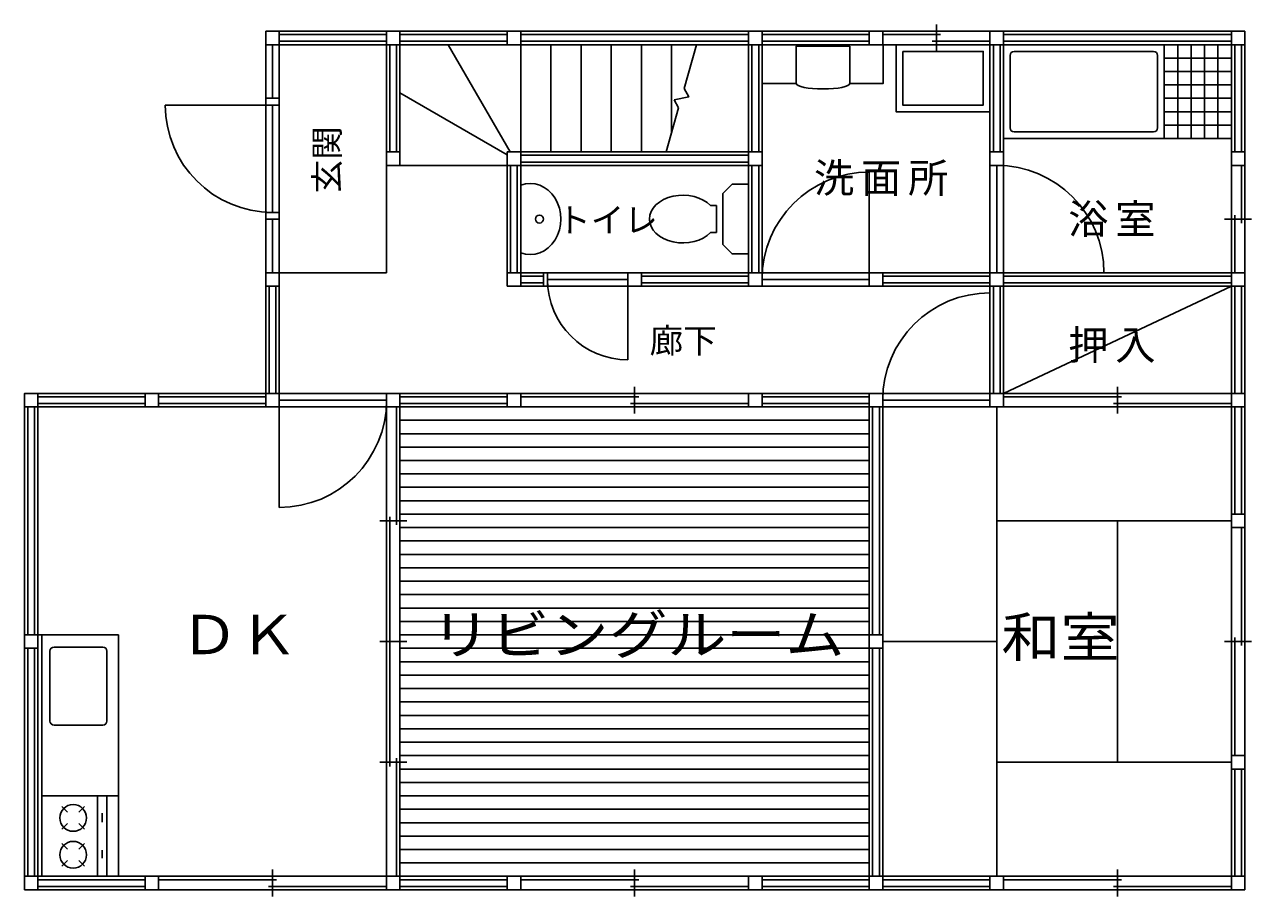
# Model space of a CAD drawing. Units: millimetres, scale not verified. Extents: x -5000 to 4150, y -6100 to 400.
import ezdxf
from ezdxf.enums import TextEntityAlignment as Align

# ---------------------------------------------------------------- set-up
doc = ezdxf.new("R2010")
doc.units = ezdxf.units.MM
doc.header["$LTSCALE"] = 100
doc.layers.add('0-0', color=7, linetype='Continuous')
doc.styles.add('ＭＳ ゴシック', font='')
doc.styles.get('ＭＳ ゴシック').set_extended_font_data('MS Gothic')

msp = doc.modelspace()

# ---------------------------------------------------------------- linework, layer by layer
at = {"layer": '0-0'}
for p, q in [((1800, 400), (1800, 200)), ((-3200, 350), (-3100, 350)), ((-3100, 350), (-3100, 250)), ((-2300, 350), (-3100, 350)), ((-2300, 325), (-3100, 325)), ((-3100, 275), (-2300, 275)), ((-1400, 350), (-2200, 350)), ((-1400, 325), (-2200, 325)), ((-2200, 275), (-1400, 275)), ((-1300, 350), (400, 350)), ((-1300, 325), (400, 325)), ((400, 275), (-1300, 275)), ((1300, 350), (500, 350)), ((1300, 325), (500, 325)), ((500, 275), (1300, 275)), ((2300, 350), (4000, 350)), ((2300, 325), (4000, 325)), ((4000, 275), (2300, 275)), ((-3100, 250), (-2300, 250)), ((-2300, 250), (-2300, -550)), ((-2200, 250), (-2300, 250)), ((-2275, 250), (-2275, -550)), ((-2225, -550), (-2225, 250)), ((-2200, -550), (-2200, 250)), ((-2200, 250), (-1400, 250)), ((400, 250), (-1300, 250)), ((400, 250), (400, -550)), ((425, 250), (425, -550)), ((475, -550), (475, 250)), ((500, -550), (500, 250)), ((500, 250), (1300, 250)), ((2200, 250), (2200, -550)), ((2225, 250), (2225, -550)), ((2275, -550), (2275, 250)), ((4000, 250), (2300, 250)), ((2300, -550), (2300, 250)), ((4000, 250), (4000, -550)), ((4025, 250), (4025, -550)), ((4075, -550), (4075, 250)), ((4100, -550), (4100, 250)), ((-156.2, -160.4), (-121.8, -222.1)), ((-1300, -550), (400, -550)), ((-1300, -575), (400, -575)), ((400, -625), (-1300, -625)), ((-1400, -650), (-1400, -1450)), ((-1375, -650), (-1375, -1450)), ((-1325, -1450), (-1325, -650)), ((400, -650), (-1300, -650)), ((-1300, -1450), (-1300, -650)), ((400, -650), (400, -1450)), ((425, -650), (425, -1450)), ((475, -1450), (475, -650)), ((500, -1450), (500, -650)), ((3950, -1050), (4150, -1050)), ((-3200, -1450), (-3100, -1450)), ((-3100, -1450), (-3100, -1550)), ((-1130, -1550), (-1130, -1450)), ((-1100, -1550), (-1100, -1450)), ((400, -1450), (-400, -1450)), ((2200, -1450), (1400, -1450)), ((2300, -1450), (4000, -1450)), ((-3200, -1550), (-3200, -2350)), ((-3175, -1550), (-3175, -2350)), ((-3125, -2350), (-3125, -1550)), ((-3100, -2350), (-3100, -1550)), ((-1130, -1475), (-1300, -1475)), ((-1130, -1525), (-1300, -1525)), ((400, -1475), (-400, -1475)), ((-400, -1525), (400, -1525)), ((-400, -1550), (400, -1550)), ((2200, -1475), (1400, -1475)), ((1400, -1525), (2200, -1525)), ((1400, -1550), (2200, -1550)), ((2200, -1550), (2200, -2350)), ((2225, -1550), (2225, -2350)), ((2275, -2350), (2275, -1550)), ((2300, -1475), (4000, -1475)), ((4000, -1525), (2300, -1525)), ((4000, -1550), (2300, -1550)), ((2300, -2350), (2300, -1550)), ((4000, -1550), (4000, -2350)), ((4025, -1550), (4025, -2350)), ((4075, -2350), (4075, -1550)), ((4100, -2350), (4100, -1550)), ((-4100, -2350), (-4900, -2350)), ((-4100, -2375), (-4900, -2375)), ((-3200, -2350), (-4000, -2350)), ((-3200, -2375), (-4000, -2375)), ((-1400, -2350), (-2200, -2350)), ((-1400, -2375), (-2200, -2375)), ((-450, -2300), (-450, -2500)), ((1300, -2350), (500, -2350)), ((1300, -2375), (500, -2375)), ((3150, -2300), (3150, -2500)), ((-5000, -4150), (-5000, -2450)), ((-4975, -4150), (-4975, -2450)), ((-4925, -2450), (-4925, -4150)), ((-4900, -2425), (-4100, -2425)), ((-4900, -2450), (-4100, -2450)), ((-4900, -2450), (-4900, -4150)), ((-4000, -2425), (-3200, -2425)), ((-4000, -2450), (-3200, -2450)), ((-2200, -2425), (-1400, -2425)), ((-2200, -2450), (-1400, -2450)), ((500, -2425), (1300, -2425)), ((500, -2450), (1300, -2450)), ((1300, -4150), (1300, -2450)), ((1325, -4150), (1325, -2450)), ((1375, -2450), (1375, -4150)), ((1400, -2450), (1400, -4150)), ((4000, -2450), (4000, -3250)), ((4025, -2450), (4025, -3250)), ((4075, -3250), (4075, -2450)), ((4100, -3250), (4100, -2450)), ((-2350, -3300), (-2150, -3300)), ((-2350, -4200), (-2150, -4200)), ((3950, -4200), (4150, -4200)), ((-5000, -5950), (-5000, -4250)), ((-4975, -5950), (-4975, -4250)), ((-4925, -4250), (-4925, -5950)), ((-4900, -4250), (-4900, -5950)), ((1300, -5950), (1300, -4250)), ((1325, -5950), (1325, -4250)), ((1375, -4250), (1375, -5950)), ((1400, -4250), (1400, -5950)), ((-2350, -5100), (-2150, -5100)), ((4000, -5150), (4000, -5950)), ((4025, -5150), (4025, -5950)), ((4075, -5950), (4075, -5150)), ((4100, -5950), (4100, -5150)), ((-3150, -5900), (-3150, -6100)), ((-450, -5900), (-450, -6100)), ((3150, -5900), (3150, -6100)), ((-4100, -5950), (-4900, -5950)), ((-4100, -5975), (-4900, -5975)), ((-4900, -6025), (-4100, -6025)), ((-1400, -5950), (-2200, -5950)), ((-1400, -5975), (-2200, -5975)), ((-2200, -6025), (-1400, -6025)), ((1300, -5950), (500, -5950)), ((1300, -5975), (500, -5975)), ((500, -6025), (1300, -6025)), ((2200, -5950), (1400, -5950)), ((2200, -5975), (1400, -5975)), ((1400, -6025), (2200, -6025)), ((-4900, -6050), (-4100, -6050)), ((-2200, -6050), (-1400, -6050)), ((500, -6050), (1300, -6050)), ((1400, -6050), (2200, -6050))]:
    msp.add_line(p, q, dxfattribs=at)
at = {"layer": '0-0', "color": 4}
for p, q in [((1400, 350), (2200, 350)), ((-3200, -1450), (-3200, 250)), ((-3100, -1450), (-3100, 250)), ((-1378.9, -550), (-1840.7, 250)), ((-1300, -550), (-1300, 250)), ((-1075, -550), (-1075, 250)), ((-850, -550), (-850, 250)), ((-625, -550), (-625, 250)), ((-400, -550), (-400, 250)), ((-175, -409.7), (-175, 250)), ((12.2, 250), (-80.8, -77.8)), ((1154.8, -40), (1154.8, 240)), ((1400, 250), (2200, 250)), ((1500, 250), (2200, 250)), ((2200, 250), (2200, -250)), ((2380, 200), (3420, 200)), ((3600, 250), (3600, -450)), ((3700, 250), (3700, -450)), ((3800, 250), (3800, -450)), ((3900, 250), (3900, -450)), ((2350, 170), (2350, -370)), ((3450, 170), (3450, -370)), ((3500, 150), (4000, 150)), ((3500, 50), (4000, 50)), ((754.8, -40), (500, -40)), ((3500, -50), (4000, -50)), ((-1400, -571.1), (-2200, -109.3)), ((3500, -150), (4000, -150)), ((-3200, -200), (-3950, -200)), ((-121.8, -222.1), (-214.8, -550)), ((3500, -250), (4000, -250)), ((3500, -350), (4000, -350)), ((3420, -400), (2380, -400)), ((3500, -450), (4000, -450)), ((-2300, -650), (-2300, -1450)), ((-2200, -650), (-1400, -650)), ((1300, -1450), (1300, -700)), ((2200, -650), (2200, -1450)), ((2300, -650), (2300, -1450)), ((4000, -1450), (4000, -650)), ((4100, -1450), (4100, -650)), ((277, -790), (400, -790)), ((400, -790), (400, -1310)), ((116.9, -950), (160, -950)), ((160, -950), (160, -1150)), ((116.9, -1150), (160, -1150)), ((-3100, -1450), (-2300, -1450)), ((-1100, -1450), (-500, -1450)), ((500, -1450), (1300, -1450)), ((2300, -1450), (3050, -1450)), ((-500, -1550), (-1100, -1550)), ((-500, -1500), (-500, -2100)), ((500, -1550), (1300, -1550)), ((2300, -2350), (4000, -1550)), ((2200, -2350), (2200, -1600)), ((-2300, -2350), (-3100, -2350)), ((-1300, -2350), (400, -2350)), ((1400, -2350), (2200, -2350)), ((2300, -2350), (4000, -2350)), ((-2300, -2450), (-3100, -2450)), ((-3100, -2450), (-3100, -3200)), ((-2300, -5950), (-2300, -2450)), ((-2200, -2450), (-2200, -5950)), ((-1300, -2450), (400, -2450)), ((1400, -2450), (2200, -2450)), ((2250, -5950), (2250, -2450)), ((2300, -2450), (4000, -2450)), ((1300, -2550), (-2200, -2550)), ((1300, -2650), (-2200, -2650)), ((1300, -2750), (-2200, -2750)), ((1300, -2850), (-2200, -2850)), ((1300, -2950), (-2200, -2950)), ((1300, -3050), (-2200, -3050)), ((1300, -3150), (-2200, -3150)), ((1300, -3250), (-2200, -3250)), ((1300, -3350), (-2200, -3350)), ((2250, -3300), (4000, -3300)), ((3150, -5100), (3150, -3300)), ((4000, -5050), (4000, -3350)), ((4100, -5050), (4100, -3350)), ((1300, -3450), (-2200, -3450)), ((1300, -3550), (-2200, -3550)), ((1300, -3650), (-2200, -3650)), ((1300, -3750), (-2200, -3750)), ((1300, -3850), (-2200, -3850)), ((1300, -3950), (-2200, -3950)), ((1300, -4050), (-2200, -4050)), ((-4300, -4150), (-4900, -4150)), ((-4870, -5950), (-4870, -4150)), ((-4300, -5950), (-4300, -4150)), ((1300, -4150), (-2200, -4150)), ((1400, -4200), (2250, -4200)), ((-4810.2, -4792.7), (-4810.2, -4271.1)), ((-4415.7, -4241.1), (-4780.2, -4241.1)), ((-4385.7, -4271.1), (-4385.7, -4792.7)), ((1300, -4250), (-2200, -4250)), ((1300, -4350), (-2200, -4350)), ((1300, -4450), (-2200, -4450)), ((1300, -4550), (-2200, -4550)), ((1300, -4650), (-2200, -4650)), ((1300, -4750), (-2200, -4750)), ((-4415.7, -4822.7), (-4780.2, -4822.7)), ((1300, -4850), (-2200, -4850)), ((1300, -4950), (-2200, -4950)), ((1300, -5050), (-2200, -5050)), ((2250, -5100), (4000, -5100)), ((1300, -5150), (-2200, -5150)), ((1300, -5250), (-2200, -5250)), ((-4300, -5350), (-4870, -5350)), ((-4456.5, -5950), (-4456.5, -5350)), ((-4385.7, -5950), (-4385.7, -5350)), ((1300, -5350), (-2200, -5350)), ((-4722.1, -5429.6), (-4679.7, -5472)), ((-4594.8, -5472), (-4552.4, -5429.6)), ((-4421.6, -5480), (-4421.6, -5545.9)), ((1300, -5450), (-2200, -5450)), ((-4722.1, -5599.3), (-4679.7, -5556.9)), ((-4594.8, -5556.9), (-4552.4, -5599.3)), ((1300, -5550), (-2200, -5550)), ((1300, -5650), (-2200, -5650)), ((-4722.1, -5704.7), (-4679.7, -5747.1)), ((-4552.4, -5704.7), (-4594.8, -5747.1)), ((-4421.6, -5755.6), (-4421.6, -5815.6)), ((1300, -5750), (-2200, -5750)), ((-4679.7, -5832), (-4722.1, -5874.4)), ((-4594.8, -5832), (-4552.4, -5874.4)), ((1300, -5850), (-2200, -5850)), ((-4000, -5950), (-2300, -5950)), ((-1300, -5950), (400, -5950)), ((2300, -5950), (4000, -5950)), ((-4000, -6050), (-2300, -6050)), ((-1300, -6050), (400, -6050)), ((2300, -6050), (4000, -6050))]:
    msp.add_line(p, q, dxfattribs=at)
at = {"layer": '0-0', "color": 2}
for p, q in [((1400, 325), (1830, 325)), ((1770, 275), (2200, 275)), ((-3150, -150), (-3150, 250)), ((-3150, -1000), (-3150, -200)), ((-3150, -1000), (-3150, -200)), ((2250, -650), (2250, -1450)), ((4075, -1080), (4075, -650)), ((-3150, -1450), (-3150, -1050)), ((-3150, -1450), (-3150, -1050)), ((4025, -1450), (4025, -1020)), ((-500, -1500), (-1100, -1500)), ((500, -1500), (1300, -1500)), ((-1300, -2375), (-420, -2375)), ((2300, -2375), (3180, -2375)), ((-2300, -2400), (-3100, -2400)), ((-2225, -2450), (-2225, -3330)), ((-480, -2425), (400, -2425)), ((1400, -2400), (2200, -2400)), ((3120, -2425), (4000, -2425)), ((4075, -4230), (4075, -3350)), ((4025, -5050), (4025, -4170)), ((-2225, -5070), (-2225, -5950)), ((-4000, -5975), (-3120, -5975)), ((-3180, -6025), (-2300, -6025)), ((-1300, -5975), (-420, -5975)), ((-480, -6025), (400, -6025)), ((2300, -5975), (3180, -5975)), ((3120, -6025), (4000, -6025))]:
    msp.add_line(p, q, dxfattribs=at)
at = {"layer": '0-0', "color": 3}
msp.add_line((-1300, -1302.4), (-1300, -797.6), dxfattribs=at)
at = {"layer": '0-0'}
for points in [[(-3100, 250), (-3200, 250), (-3200, 350)], [(-2300, 250), (-2300, 350), (-2200, 350), (-2200, 250)], [(-3100, -1550), (-3200, -1550), (-3200, -1450)], [(-1100, -1450), (-1130, -1450), (-1300, -1450)], [(-1100, -1550), (-1130, -1550), (-1300, -1550)]]:
    msp.add_lwpolyline(points, dxfattribs=at)
for points in [[(-3200, 250), (-3200, 350), (-3100, 350), (-3100, 250)], [(-2300, 250), (-2300, 350), (-2200, 350), (-2200, 250)], [(-2300, 250), (-2300, 350), (-2200, 350), (-2200, 250)], [(-1400, 250), (-1400, 350), (-1300, 350), (-1300, 250)], [(-1400, 250), (-1400, 350), (-1300, 350), (-1300, 250)], [(400, 250), (400, 350), (500, 350), (500, 250)], [(500, 250), (400, 250), (400, 350), (500, 350)], [(400, 250), (400, 350), (500, 350), (500, 250)], [(1300, 250), (1300, 350), (1400, 350), (1400, 250)], [(1300, 350), (1300, 250), (1400, 250), (1400, 350)], [(2200, 250), (2200, 350), (2300, 350), (2300, 250)], [(2300, 250), (2200, 250), (2200, 350), (2300, 350)], [(2200, 350), (2200, 250), (2300, 250), (2300, 350)], [(4000, 250), (4000, 350), (4100, 350), (4100, 250)], [(4100, 250), (4000, 250), (4000, 350), (4100, 350)], [(-3200, -200), (-3100, -200), (-3100, -150), (-3200, -150)], [(-2200, -650), (-2300, -650), (-2300, -550), (-2200, -550)], [(-1400, -650), (-1400, -550), (-1300, -550), (-1300, -650)], [(-1300, -650), (-1400, -650), (-1400, -550), (-1300, -550)], [(400, -650), (400, -550), (500, -550), (500, -650)], [(500, -650), (400, -650), (400, -550), (500, -550)], [(500, -650), (400, -650), (400, -550), (500, -550)], [(2300, -650), (2200, -650), (2200, -550), (2300, -550)], [(2200, -550), (2300, -550), (2300, -650), (2200, -650)], [(4100, -650), (4000, -650), (4000, -550), (4100, -550)], [(4000, -650), (4100, -650), (4100, -550), (4000, -550)], [(-3200, -1050), (-3100, -1050), (-3100, -1000), (-3200, -1000)], [(-3100, -1550), (-3200, -1550), (-3200, -1450), (-3100, -1450)], [(-1300, -1550), (-1400, -1550), (-1400, -1450), (-1300, -1450)], [(-1300, -1450), (-1300, -1550), (-1400, -1550), (-1400, -1450)], [(-500, -1550), (-500, -1450), (-400, -1450), (-400, -1550)], [(-400, -1450), (-400, -1550), (-500, -1550), (-500, -1450)], [(500, -1550), (400, -1550), (400, -1450), (500, -1450)], [(400, -1550), (400, -1450), (500, -1450), (500, -1550)], [(400, -1550), (400, -1450), (500, -1450), (500, -1550)], [(1300, -1550), (1300, -1450), (1400, -1450), (1400, -1550)], [(1300, -1550), (1300, -1450), (1400, -1450), (1400, -1550)], [(2200, -1550), (2200, -1450), (2300, -1450), (2300, -1550)], [(2300, -1550), (2200, -1550), (2200, -1450), (2300, -1450)], [(2200, -1550), (2200, -1450), (2300, -1450), (2300, -1550)], [(2200, -1450), (2300, -1450), (2300, -1550), (2200, -1550)], [(4000, -1550), (4000, -1450), (4100, -1450), (4100, -1550)], [(4100, -1550), (4000, -1550), (4000, -1450), (4100, -1450)], [(4000, -1550), (4100, -1550), (4100, -1450), (4000, -1450)], [(-5000, -2450), (-5000, -2350), (-4900, -2350), (-4900, -2450)], [(-4900, -2450), (-5000, -2450), (-5000, -2350), (-4900, -2350)], [(-4100, -2450), (-4100, -2350), (-4000, -2350), (-4000, -2450)], [(-4100, -2450), (-4100, -2350), (-4000, -2350), (-4000, -2450)], [(-3200, -2450), (-3200, -2350), (-3100, -2350), (-3100, -2450)], [(-3100, -2450), (-3200, -2450), (-3200, -2350), (-3100, -2350)], [(-3100, -2350), (-3100, -2450), (-3200, -2450), (-3200, -2350)], [(-2300, -2450), (-2300, -2350), (-2200, -2350), (-2200, -2450)], [(-2200, -2450), (-2300, -2450), (-2300, -2350), (-2200, -2350)], [(-2200, -2350), (-2200, -2450), (-2300, -2450), (-2300, -2350)], [(-1400, -2450), (-1400, -2350), (-1300, -2350), (-1300, -2450)], [(-1400, -2450), (-1400, -2350), (-1300, -2350), (-1300, -2450)], [(400, -2450), (400, -2350), (500, -2350), (500, -2450)], [(400, -2450), (400, -2350), (500, -2350), (500, -2450)], [(1400, -2450), (1300, -2450), (1300, -2350), (1400, -2350)], [(1300, -2450), (1300, -2350), (1400, -2350), (1400, -2450)], [(1300, -2450), (1300, -2350), (1400, -2350), (1400, -2450)], [(2300, -2450), (2200, -2450), (2200, -2350), (2300, -2350)], [(2200, -2450), (2200, -2350), (2300, -2350), (2300, -2450)], [(2200, -2450), (2200, -2350), (2300, -2350), (2300, -2450)], [(4100, -2450), (4000, -2450), (4000, -2350), (4100, -2350)], [(4100, -2450), (4000, -2450), (4000, -2350), (4100, -2350)], [(4000, -2450), (4000, -2350), (4100, -2350), (4100, -2450)], [(4100, -3350), (4000, -3350), (4000, -3250), (4100, -3250)], [(4100, -3350), (4000, -3350), (4000, -3250), (4100, -3250)], [(-4900, -4250), (-5000, -4250), (-5000, -4150), (-4900, -4150)], [(-4900, -4250), (-5000, -4250), (-5000, -4150), (-4900, -4150)], [(1400, -4250), (1300, -4250), (1300, -4150), (1400, -4150)], [(1400, -4250), (1300, -4250), (1300, -4150), (1400, -4150)], [(4100, -5150), (4000, -5150), (4000, -5050), (4100, -5050)], [(4100, -5150), (4000, -5150), (4000, -5050), (4100, -5050)], [(-5000, -6050), (-5000, -5950), (-4900, -5950), (-4900, -6050)], [(-4900, -6050), (-5000, -6050), (-5000, -5950), (-4900, -5950)], [(-4100, -6050), (-4100, -5950), (-4000, -5950), (-4000, -6050)], [(-4100, -6050), (-4100, -5950), (-4000, -5950), (-4000, -6050)], [(-2300, -6050), (-2300, -5950), (-2200, -5950), (-2200, -6050)], [(-2300, -6050), (-2300, -5950), (-2200, -5950), (-2200, -6050)], [(-2200, -6050), (-2300, -6050), (-2300, -5950), (-2200, -5950)], [(-1400, -6050), (-1400, -5950), (-1300, -5950), (-1300, -6050)], [(-1400, -6050), (-1400, -5950), (-1300, -5950), (-1300, -6050)], [(400, -6050), (400, -5950), (500, -5950), (500, -6050)], [(400, -6050), (400, -5950), (500, -5950), (500, -6050)], [(1400, -6050), (1300, -6050), (1300, -5950), (1400, -5950)], [(1300, -6050), (1300, -5950), (1400, -5950), (1400, -6050)], [(1300, -6050), (1300, -5950), (1400, -5950), (1400, -6050)], [(2200, -6050), (2200, -5950), (2300, -5950), (2300, -6050)], [(2200, -6050), (2200, -5950), (2300, -5950), (2300, -6050)], [(4100, -6050), (4000, -6050), (4000, -5950), (4100, -5950)], [(4000, -6050), (4000, -5950), (4100, -5950), (4100, -6050)]]:
    msp.add_lwpolyline(points, close=True, dxfattribs=at)
at = {"layer": '0-0', "color": 4}
for points in [[(754.8, -40), (754.8, 240), (1154.8, 240)], [(1154.8, -40), (1402.2, -40), (1402.2, 250)], [(2200, -250), (1500, -250), (1500, 250)], [(-80.8, -77.8), (-46.4, -139.6), (-156.2, -160.4)], [(277, -790), (207, -860), (207, -1240)], [(207, -1240), (277, -1310), (400, -1310)], [(-4300, -5950), (-4900, -5950), (-4900, -4150)]]:
    msp.add_lwpolyline(points, dxfattribs=at)
for points in [[(1550, 200), (2150, 200), (2150, -200), (1550, -200)], [(2300, -450), (2300, 250), (3500, 250), (3500, -450)]]:
    msp.add_lwpolyline(points, close=True, dxfattribs=at)
at = {"layer": '0-0', "color": 2}
msp.add_lwpolyline([(-2275, -5130), (-2275, -4200), (-2275, -3270)], dxfattribs=at)
at = {"layer": '0-0', "color": 3}
msp.add_circle((-1160, -1050), 30, dxfattribs=at)
at = {"layer": '0-0', "color": 4}
for centre in [(-4637.3, -5514.4), (-4637.3, -5789.5)]:
    msp.add_circle(centre, 100, dxfattribs=at)
for centre, radius, start, end in [((2380, 170), 30, 90, 180), ((3420, 170), 30, 0, 90), ((-3150, -200), 800, 180, 270), ((2380, -370), 30, 180, 270), ((3420, -370), 30, 270, 0), ((1300, -1500), 800, 90, 180), ((2250, -1450), 800, 0, 90), ((-500, -1500), 600, 180, 270), ((2200, -2400), 800, 90, 180), ((-3100, -2400), 800, 270, 0), ((-4780.2, -4271.1), 30, 90, 180), ((-4415.7, -4271.1), 30, 0, 90), ((-4780.2, -4792.7), 30, 180, 270), ((-4415.7, -4792.7), 30, 270, 0)]:
    msp.add_arc(centre, radius, start, end, dxfattribs=at)
for centre, major_axis, ratio, start_param, end_param in [((954.8, -40), (200, 0), 0.2, 3.141593, 6.283185), ((-90, -1050), (250, 0), 0.712, 0.595979, 5.687206)]:
    msp.add_ellipse(centre, major_axis=major_axis, ratio=ratio, start_param=start_param, end_param=end_param, dxfattribs=at)
at = {"layer": '0-0', "color": 3}
msp.add_ellipse((-1230, -1050), major_axis=(0, 265), ratio=0.8679, start_param=2.83234, end_param=6.592439, dxfattribs=at)

# ---------------------------------------------------------------- texts
at = {"layer": '0-0', "color": 4, "style": 'ＭＳ ゴシック'}
msp.add_text('玄関', height=183.3, rotation=90, dxfattribs=at).set_placement((-2597.9, -858.2), align=Align.BOTTOM_LEFT)
for s, p in [('トイレ', (-1027.5, -1202.9)), ('廊下', (-338.1, -2103))]:
    msp.add_text(s, height=183.3, dxfattribs=at).set_placement(p, align=Align.BOTTOM_LEFT)
at = {"layer": '0-0', "style": 'ＭＳ ゴシック', "width": 1.1}
for s, p in [('ＤＫ', (-3842.8, -4382)), ('リビングルーム', (-1966, -4382)), ('和室', (2285.6, -4401.2))]:
    msp.add_text(s, height=293.3, dxfattribs=at).set_placement(p, align=Align.BOTTOM_LEFT)
at = {"layer": '0-0', "char_height": 219.9, "attachment_point": 7, "style": 'ＭＳ ゴシック'}
for s, insert in [('\\T1.17;洗面所', (887.6, -877.4)), ('\\T1.17;浴室', (2783.6, -1183.8)), ('\\T1.17;押入', (2783.6, -2122.2))]:
    msp.add_mtext(s, dxfattribs=dict(at, insert=insert))

doc.saveas('drawing.dxf')
